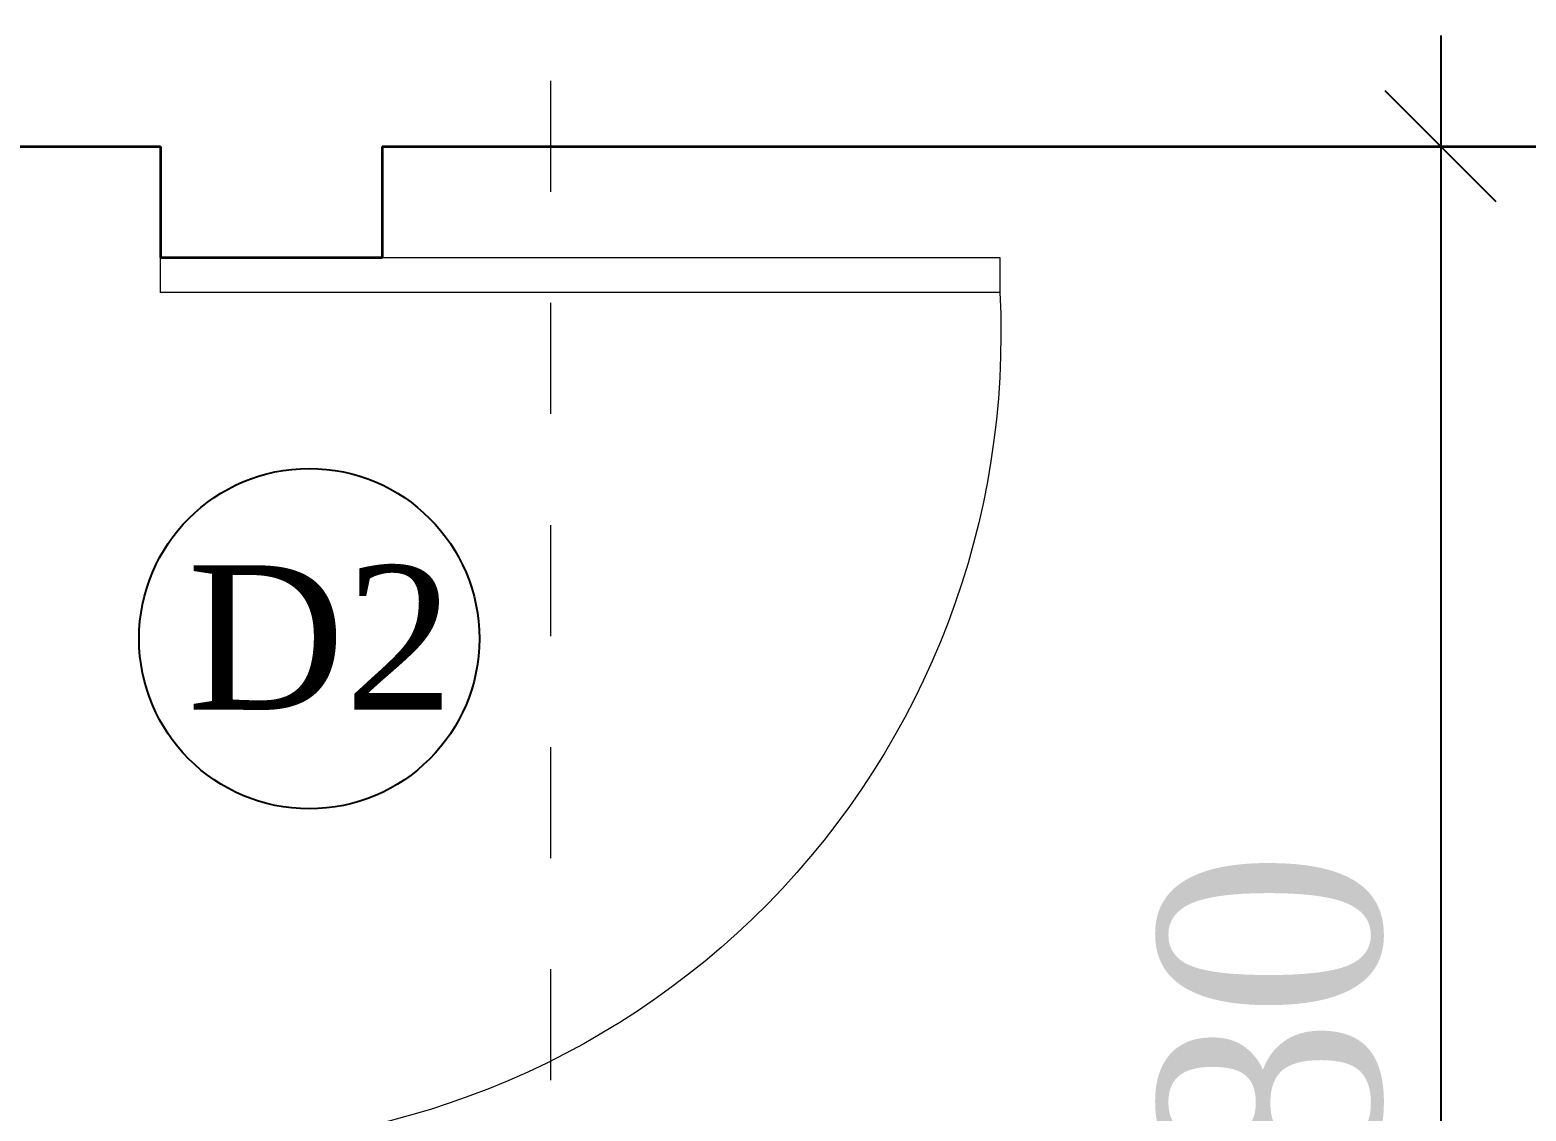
# Model space of a CAD drawing. Header units: metres. Extents: x 503482 to 1007323, y 2781056 to 5562345.
# Drawn here: x 503497.749 to 503499.097, y 2781139.799 to 2781140.773 of the extents above; entities that cross this region are included whole.
import ezdxf

# ---------------------------------------------------------------- set-up
doc = ezdxf.new("R2010")
doc.units = ezdxf.units.M
doc.header["$LTSCALE"] = 10
doc.header["$MEASUREMENT"] = 0
doc.header["$PDMODE"] = 3
doc.linetypes.add('HIDDEN', pattern=[0.375, 0.25, -0.125])
doc.layers.get('0').update_dxf_attribs({"linetype": 'CONTINUOUS'})
doc.layers.get('DEFPOINTS').update_dxf_attribs({"linetype": 'CONTINUOUS'})
for name, color, linetype, lineweight in [('01 wall', 4, 'CONTINUOUS', 35), ('01_WALLS', 7, 'CONTINUOUS', 25), ('TEXT', 254, 'CONTINUOUS', 13), ('WALL', 7, 'CONTINUOUS', 30)]:
    doc.layers.add(name, color=color, linetype=linetype, lineweight=lineweight)
doc.styles.add('AREAL', font='times.ttf')
doc.dimstyles.new('bdc-1-100-A', dxfattribs={"dimtxt": 0.2, "dimasz": 0.1, "dimexe": 0, "dimexo": 0, "dimgap": 0.05, "dimtad": 1, "dimzin": 7, "dimdsep": 46, "dimtxsty": 'AREAL', "dimblk": 'OBLIQUE', "dimcen": 0.001, "dimdle": 0.1, "dimse1": 1, "dimse2": 1, "dimclrd": 15, "dimclre": 8, "dimclrt": 3, "dimadec": 0, "dimazin": 0, "dimtfac": 1, "dimtix": 1, "dimtmove": 2, "dimatfit": 3, "dimldrblk": 'OBLIQUE', "dimfxl": 0.1, "dimtolj": 1, "dimtzin": 0, "dimlwe": 5, "dimarcsym": 0})

# ---------------------------------------------------------------- blocks, each defined once
blk = doc.blocks.new('_Oblique')
at = {"color": 0, "linetype": 'ByBlock', "lineweight": -2}
blk.add_line((-0.5, -0.5), (0.5, 0.5), dxfattribs=at)
blk = doc.blocks.new('*D912')
at = {"layer": '01_WALLS', "color": 15, "linetype": 'Continuous', "lineweight": -2, "ltscale": 0.04, "transparency": 16777216}
for p, q in [((503495.8666800867, 2781142.198770995), (503497.1025631085, 2781142.198770995)), ((503500.5666800867, 2781142.198770995), (503497.7042213637, 2781142.198770995))]:
    blk.add_line(p, q, dxfattribs=at)
at = {"layer": 'DEFPOINTS', "color": 0, "ltscale": 0.04, "transparency": 16777216}
for p in [(503500.4666800867, 2781142.198770995), (503495.9666800867, 2781140.634649482), (503500.4666800867, 2781140.634649482)]:
    blk.add_point(p, dxfattribs=at)
at = {"layer": '01_WALLS', "color": 15, "lineweight": -2, "ltscale": 0.04, "transparency": 16777216, "xscale": 0.1, "yscale": 0.1, "zscale": 0.1, "rotation": 180}
blk.add_blockref('_Oblique', (503495.9666800867, 2781142.198770995), dxfattribs=at)
at = {"layer": '01_WALLS', "color": 15, "lineweight": -2, "ltscale": 0.04, "transparency": 16777216, "xscale": 0.1, "yscale": 0.1, "zscale": 0.1}
blk.add_blockref('_Oblique', (503500.4666800867, 2781142.198770995), dxfattribs=at)
at = {"layer": '01_WALLS', "color": 3, "lineweight": 5, "ltscale": 0.04, "transparency": 16777216, "insert": (503497.4033922361, 2781142.198770995), "char_height": 0.2, "attachment_point": 5, "style": 'AREAL'}
blk.add_mtext('\\A1;4.50', dxfattribs=at)
blk = doc.blocks.new('*D922')
at = {"layer": '01_WALLS', "color": 15, "linetype": 'Continuous', "lineweight": -2, "ltscale": 0.04, "transparency": 16777216}
blk.add_line((503499.0202558355, 2781140.768108724), (503499.0202558355, 2781138.771455121), dxfattribs=at)
at = {"layer": 'DEFPOINTS', "color": 0, "ltscale": 0.04, "transparency": 16777216}
for p in [(503498.5879184455, 2781140.668108724), (503498.5024859507, 2781138.871455121), (503499.0202558355, 2781138.871455121)]:
    blk.add_point(p, dxfattribs=at)
at = {"layer": '01_WALLS', "color": 15, "lineweight": -2, "ltscale": 0.04, "transparency": 16777216, "xscale": 0.1, "yscale": 0.1, "zscale": 0.1}
for p, rotation in [((503499.0202558355, 2781140.668108724), 90), ((503499.0202558355, 2781138.871455121), 270)]:
    blk.add_blockref('_Oblique', p, dxfattribs=dict(at, rotation=rotation))
at = {"layer": '01_WALLS', "color": 3, "lineweight": 5, "ltscale": 0.04, "transparency": 16777216, "insert": (503498.8682370907, 2781139.769781922), "char_height": 0.2, "attachment_point": 5, "rotation": 90, "style": 'AREAL'}
blk.add_mtext('\\A1;1.80', dxfattribs=at)
blk = doc.blocks.new('A$C155168EF')
at = {"layer": '01_WALLS', "color": 1, "linetype": 'Continuous', "lineweight": 0, "ltscale": 24}
blk.add_lwpolyline([(1.418176303825021, 34.07882867166154), (-5.514350050361827e-06, 34.07882867166882), (-5.514350050361827e-06, 0.04246503529429901), (1.418176303825021, 0.04246503529429901)], close=True, dxfattribs=at)
blk.add_arc((3.113861672078201, 32.90579403321681), 32.90704699140836, 267.0462660292521, 2.042850461041909, dxfattribs=at)
blk = doc.blocks.new('TRTRT')
at = {"layer": '01_WALLS', "color": 6, "linetype": 'HIDDEN', "lineweight": 0, "ltscale": 0.04}
blk.add_line((503362.3103352741, 2781298.361565684), (503362.3103352743, 2781307.655263147), dxfattribs=at)
blk = doc.blocks.new('U87Y787Y68')
at = {"layer": '01_WALLS', "color": 241, "ltscale": 0.04}
blk.add_circle((503303.8345765889, 2780969.478939705), 0.1533152830625522, dxfattribs=at)
at = {"layer": 'TEXT', "color": 63, "lineweight": 25, "style": 'AREAL'}
blk.add_text('D2', height=0.1299139288436174, dxfattribs=at).set_placement((503303.7249379273, 2780969.415084989))

msp = doc.modelspace()

# ---------------------------------------------------------------- linework, layer by layer
at = {"layer": '01 wall'}
for p, q in [((503497.7316924015, 2781140.668108723), (503497.8666800867, 2781140.668108723)), ((503497.8666800867, 2781140.668108723), (503497.8666800867, 2781140.568108723)), ((503498.0666800867, 2781140.668108723), (503498.0666800867, 2781140.568108723)), ((503498.0666800867, 2781140.668108723), (503500.4666800867, 2781140.668108723)), ((503497.8666800867, 2781140.568108723), (503498.0666800867, 2781140.568108723))]:
    msp.add_line(p, q, dxfattribs=at)

# ---------------------------------------------------------------- block references
at = {"layer": '01_WALLS'}
msp.add_blockref('TRTRT', (135.9082460833015, -165.5344592956826), dxfattribs=at)
at = {"layer": '01_WALLS', "color": 3}
msp.add_blockref('U87Y787Y68', (194.1662485612906, 170.7457476872951), dxfattribs=at)
at = {"layer": 'WALL', "color": 4, "ltscale": 20, "xscale": -0.02222218792340378, "yscale": 0.02222218792340378, "zscale": 0.02222218792340378, "rotation": 89.99752062444674}
msp.add_blockref('A$C155168EF', (503498.6239862209, 2781140.568075829), dxfattribs=at)

# ---------------------------------------------------------------- dimensions: what is measured, and where the dimension line sits
at = {"layer": '01_WALLS', "lineweight": 5, "ltscale": 0.04}
dim = msp.add_linear_dim(base=(503500.4666800867, 2781142.198770995), p1=(503495.9666800867, 2781140.634649482), p2=(503500.4666800867, 2781140.634649482), dimstyle='bdc-1-100-A', override={"dimfxl": 0.125, "dimfxlon": 1, "dimarcsym": 1}, dxfattribs=at)
dim.commit()
dim.dimension.update_dxf_attribs({"geometry": '*D912', "text_midpoint": (503497.4033922361, 2781142.198770995), "dimtype": 160})
dim = msp.add_linear_dim(base=(503499.0202558355, 2781138.871455121), p1=(503498.5879184452, 2781140.668108723), p2=(503498.5024859505, 2781138.87145512), angle=90, dimstyle='bdc-1-100-A', override={"dimfxl": 0.125, "dimfxlon": 1, "dimarcsym": 1}, dxfattribs=at)
dim.commit()
dim.dimension.update_dxf_attribs({"geometry": '*D922', "text_midpoint": (503498.8682370907, 2781139.769781922)})

doc.saveas('drawing.dxf')
